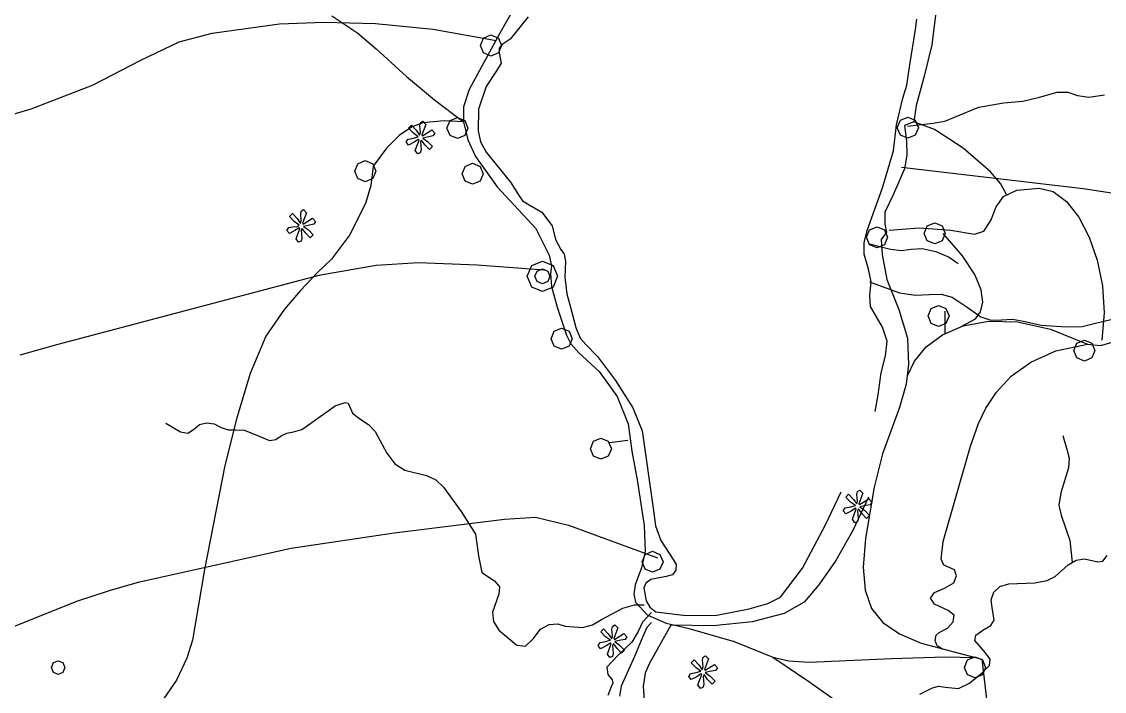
# Model space of a CAD drawing. Extents: x 59 to 518, y 17 to 555.
# Drawn here: x 312.3 to 373.7, y 338.2 to 376.2 of the extents above; entities that cross this region are included whole.
import ezdxf

# ---------------------------------------------------------------- set-up
doc = ezdxf.new("R2010")
doc.units = 0

msp = doc.modelspace()

# ---------------------------------------------------------------- linework, layer by layer
at = {"layer": '1'}
for p, q in [((340.599693, 377.69512), (339.406204, 375.578017)), ((329.877441, 376.574791), (331.342491, 375.587364)), ((341.023702, 376.506177), (340.006292, 375.254167)), ((341.023702, 376.506177), (340.006292, 375.254167)), ((363.010527, 375.802033), (363.091142, 376.377815)), ((363.010527, 375.802033), (363.091142, 376.377815)), ((364.14294, 376.604232), (363.936092, 374.922119)), ((323.08302, 375.59085), (326.892486, 376.108252)), ((326.892486, 376.108252), (329.435155, 376.216211)), ((329.435155, 376.216211), (332.357115, 376.138161)), ((332.357115, 376.138161), (335.623866, 375.809964)), ((335.623866, 375.809964), (339.20091, 375.167485)), ((362.687825, 373.787012), (363.010527, 375.802033)), ((362.687825, 373.787012), (363.010527, 375.802033)), ((319.023533, 374.046716), (321.20471, 375.099046)), ((321.20471, 375.099046), (323.08302, 375.59085)), ((331.342491, 375.587364), (332.398094, 374.703137)), ((339.406204, 375.578017), (337.661364, 372.395967)), ((338.309555, 374.886), (338.484444, 375.308142)), ((338.484444, 375.308142), (338.906454, 375.482899)), ((338.906454, 375.482899), (339.328307, 375.308237)), ((339.328307, 375.308237), (339.503, 374.886)), ((340.006292, 375.254167), (339.546624, 374.950911)), ((340.006292, 375.254167), (339.546624, 374.950911)), ((332.398094, 374.703137), (334.102002, 373.124299)), ((338.484444, 374.464167), (338.309555, 374.886)), ((338.906454, 374.289454), (338.484444, 374.464167)), ((339.32842, 374.464167), (338.906454, 374.289454)), ((339.503, 374.886), (339.32842, 374.464167)), ((339.546624, 374.950911), (339.379033, 374.73699)), ((339.546624, 374.950911), (339.379033, 374.73699)), ((339.379033, 374.73699), (339.380113, 374.471708)), ((339.379033, 374.73699), (339.380113, 374.471708)), ((339.380113, 374.471708), (339.478318, 373.87503)), ((339.380113, 374.471708), (339.478318, 373.87503)), ((363.936092, 374.922119), (363.488804, 373.076328)), ((316.27747, 372.635606), (319.023533, 374.046716)), ((339.478318, 373.87503), (339.223833, 373.454298)), ((339.478318, 373.87503), (339.223833, 373.454298)), ((339.223833, 373.454298), (338.626318, 372.564374)), ((339.223833, 373.454298), (338.626318, 372.564374)), ((362.515229, 372.63294), (362.687825, 373.787012)), ((362.515229, 372.63294), (362.687825, 373.787012)), ((312.787894, 371.284075), (316.27747, 372.635606)), ((334.102002, 373.124299), (335.701894, 371.799562)), ((362.305326, 371.889733), (362.515229, 372.63294)), ((362.305326, 371.889733), (362.515229, 372.63294)), ((363.488804, 373.076328), (363.060961, 371.480635)), ((337.661364, 372.395967), (337.353522, 371.395536)), ((338.626318, 372.564374), (338.205013, 371.263548)), ((338.626318, 372.564374), (338.205013, 371.263548)), ((370.05863, 371.948177), (371.058531, 372.230487)), ((371.058531, 372.230487), (371.67346, 372.236903)), ((371.67346, 372.236903), (372.21163, 372.050835)), ((372.21163, 372.050835), (372.858078, 371.948177)), ((372.858078, 371.948177), (373.753928, 372.0765)), ((335.701894, 371.799562), (337.352844, 370.548837)), ((337.353522, 371.395536), (337.35339, 370.548827)), ((361.944347, 370.373675), (362.305326, 371.889733)), ((361.944347, 370.373675), (362.305326, 371.889733)), ((363.060961, 371.480635), (362.91245, 370.548812)), ((365.23405, 370.819291), (366.619936, 371.383866)), ((366.619936, 371.383866), (368.00582, 371.640203)), ((368.00582, 371.640203), (369.108556, 371.717329)), ((369.108556, 371.717329), (370.05863, 371.948177)), ((309.91373, 370.445566), (312.787894, 371.284075)), ((336.5844, 370.624965), (337.006101, 370.799546)), ((337.006101, 370.799546), (337.428263, 370.625193)), ((338.205013, 371.263548), (338.182744, 370.050966)), ((338.205013, 371.263548), (338.182744, 370.050966)), ((362.157901, 370.639142), (362.580043, 370.813899)), ((362.580043, 370.813899), (363.002005, 370.639237)), ((364.687391, 370.594726), (365.23405, 370.819291)), ((334.388533, 370.245513), (333.703091, 369.786093)), ((334.231806, 370.192393), (334.396553, 370.359962)), ((334.504855, 369.902895), (334.231806, 370.192393)), ((335.039952, 370.49958), (334.388533, 370.245513)), ((334.396553, 370.359962), (334.661488, 370.079152)), ((334.871037, 370.334915), (334.901994, 370.502043)), ((334.906315, 369.95568), (334.871037, 370.334915)), ((334.901994, 370.502043), (335.039312, 370.591384)), ((335.203, 370.409), (334.977223, 369.807868)), ((335.039312, 370.591384), (335.203, 370.409)), ((336.250208, 370.608958), (335.039952, 370.49958)), ((337.352844, 370.548837), (336.250208, 370.608958)), ((336.409555, 370.203), (336.5844, 370.624965)), ((336.5844, 369.781034), (336.409555, 370.203)), ((337.35339, 370.548827), (337.588766, 369.534908)), ((337.428263, 370.625193), (337.603, 370.203)), ((337.603, 370.203), (337.428376, 369.781035)), ((361.75958, 368.915823), (361.944347, 370.373675)), ((361.75958, 368.915823), (361.944347, 370.373675)), ((361.982086, 370.217), (362.157901, 370.639142)), ((362.157901, 369.795167), (361.982086, 370.217)), ((362.91245, 370.548812), (362.397396, 370.343143)), ((362.397396, 370.343143), (362.512754, 369.457893)), ((362.566, 370.306), (364.015384, 370.485652)), ((364.089759, 370.120277), (362.91204, 370.54873)), ((363.002005, 370.639237), (363.178, 370.217)), ((363.178, 370.217), (363.002185, 369.795167)), ((364.015384, 370.485652), (364.687391, 370.594726)), ((333.703091, 369.786093), (332.981252, 369.066993)), ((334.090343, 369.408875), (334.197774, 369.578523)), ((334.197774, 369.578523), (334.434124, 369.616441)), ((334.434124, 369.616441), (334.777905, 369.709441)), ((334.777905, 369.709441), (334.504855, 369.902895)), ((334.782139, 369.556688), (334.541545, 369.394058)), ((334.608925, 368.931215), (334.826236, 369.522116)), ((334.661488, 370.079152), (334.853399, 369.798341)), ((334.826236, 369.522116), (334.782139, 369.556688)), ((334.853399, 369.798341), (334.906315, 369.95568)), ((334.964171, 369.522117), (334.906315, 369.413462)), ((335.156787, 369.248715), (334.964171, 369.522117)), ((334.977223, 369.807868), (335.012501, 369.763418)), ((335.012501, 369.763418), (335.544841, 370.09397)), ((335.374097, 369.709884), (335.030492, 369.635359)), ((335.030492, 369.635359), (335.305305, 369.43216)), ((335.610325, 369.751148), (335.374097, 369.709884)), ((335.544841, 370.09397), (335.717702, 369.906645)), ((335.717702, 369.906645), (335.610325, 369.751148)), ((337.006101, 369.606454), (336.5844, 369.781034)), ((337.428376, 369.781035), (337.006101, 369.606454)), ((337.588766, 369.534908), (338.02382, 368.577581)), ((338.182744, 370.050966), (338.321546, 369.415108)), ((338.182744, 370.050966), (338.321546, 369.415108)), ((362.580043, 369.620454), (362.157901, 369.795167)), ((363.002185, 369.795167), (362.580043, 369.620454)), ((365.729538, 369.062877), (364.089759, 370.120277)), ((332.981252, 369.066993), (332.220644, 368.033887)), ((334.227926, 369.231428), (334.090343, 369.408875)), ((334.541545, 369.394058), (334.227926, 369.231428)), ((334.755327, 368.729074), (334.608925, 368.931215)), ((334.93736, 368.965435), (334.896349, 368.795396)), ((334.906315, 369.413462), (334.93736, 368.965435)), ((335.416078, 368.975313), (335.156787, 369.248715)), ((335.305305, 369.43216), (335.580119, 369.147468)), ((335.580119, 369.147468), (335.416078, 368.975313)), ((338.321546, 369.415108), (338.630109, 368.837858)), ((338.321546, 369.415108), (338.630109, 368.837858)), ((361.133754, 366.803743), (361.75958, 368.915823)), ((361.133754, 366.803743), (361.75958, 368.915823)), ((362.512754, 369.457893), (362.527174, 368.654394)), ((367.277308, 367.718472), (365.729538, 369.062877)), ((331.3514, 368.174833), (331.773101, 368.349546)), ((331.773101, 368.349546), (332.195263, 368.174818)), ((334.896349, 368.795396), (334.755327, 368.729074)), ((338.02382, 368.577581), (339.252386, 366.866321)), ((338.630109, 368.837858), (340.025699, 367.136058)), ((338.630109, 368.837858), (340.025699, 367.136058)), ((362.527174, 368.654394), (362.397396, 367.879703)), ((331.176555, 367.753), (331.3514, 368.174833)), ((331.3514, 367.330858), (331.176555, 367.753)), ((332.220644, 368.033887), (332.086028, 366.94428)), ((332.37, 367.753), (332.195111, 367.330858)), ((332.195263, 368.174818), (332.37, 367.753)), ((337.269555, 367.604), (337.444444, 368.026142)), ((337.444444, 368.026142), (337.866454, 368.200899)), ((337.866454, 368.200899), (338.288307, 368.026237)), ((338.288307, 368.026237), (338.463, 367.604)), ((362.397396, 367.879703), (361.756531, 366.417177)), ((372.54252, 366.759168), (362.22735, 367.954594)), ((367.843543, 367.045498), (367.277308, 367.718472)), ((331.773101, 367.156101), (331.3514, 367.330858)), ((332.195111, 367.330858), (331.773101, 367.156101)), ((337.444444, 367.182034), (337.269555, 367.604)), ((337.866454, 367.007454), (337.444444, 367.182034)), ((338.288287, 367.182035), (337.866454, 367.007454)), ((338.463, 367.604), (338.288287, 367.182035)), ((340.025699, 367.136058), (340.476284, 366.403118)), ((340.025699, 367.136058), (340.476284, 366.403118)), ((332.086028, 366.94428), (331.788442, 365.918434)), ((339.252386, 366.866321), (341.45936, 364.492707)), ((360.273331, 364.378053), (361.133754, 366.803743)), ((360.273331, 364.378053), (361.133754, 366.803743)), ((368.179, 366.429), (367.843543, 367.045498)), ((368.021677, 366.313917), (368.768677, 366.672869)), ((368.768677, 366.672869), (370.044809, 366.796342)), ((370.044809, 366.796342), (370.840315, 366.593479)), ((370.840315, 366.593479), (371.598671, 366.023672)), ((379.315926, 365.713002), (372.54252, 366.759168)), ((331.788442, 365.918434), (330.879957, 364.120578)), ((340.476284, 366.403118), (340.692448, 366.075262)), ((340.476284, 366.403118), (340.692448, 366.075262)), ((340.692448, 366.075262), (340.985605, 365.904868)), ((340.692448, 366.075262), (340.985605, 365.904868)), ((340.985605, 365.904868), (341.803385, 365.421741)), ((340.985605, 365.904868), (341.803385, 365.421741)), ((361.756531, 366.417177), (361.270976, 365.416613)), ((367.596741, 365.736685), (368.021677, 366.313917)), ((371.598671, 366.023672), (372.288253, 365.145096)), ((327.464158, 365.177747), (327.628552, 365.344963)), ((327.628552, 365.344963), (327.893488, 365.064152)), ((328.103037, 365.320621), (328.133861, 365.487132)), ((328.138314, 364.941033), (328.103037, 365.320621)), ((328.133861, 365.487132), (328.271312, 365.576384)), ((328.435, 365.394), (328.209223, 364.793221)), ((328.271312, 365.576384), (328.435, 365.394)), ((341.803385, 365.421741), (342.386485, 364.645458)), ((341.803385, 365.421741), (342.386485, 364.645458)), ((361.270976, 365.416613), (361.282177, 364.736328)), ((367.286799, 364.958372), (367.596741, 365.736685)), ((327.429476, 364.563827), (327.665946, 364.601662)), ((327.737031, 364.888117), (327.464158, 365.177747)), ((327.665946, 364.601662), (327.902417, 364.610922)), ((328.009904, 364.694795), (327.737031, 364.888117)), ((327.893488, 365.064152), (328.085398, 364.783342)), ((327.902417, 364.610922), (328.009904, 364.694795)), ((328.085398, 364.783342), (328.138314, 364.941033)), ((328.209223, 364.793221), (328.244501, 364.749124)), ((328.244501, 364.749124), (328.776841, 365.07897)), ((328.605921, 364.695192), (328.26214, 364.620712)), ((328.26214, 364.620712), (328.537129, 364.417512)), ((328.84227, 364.736351), (328.605921, 364.695192)), ((328.776841, 365.07897), (328.949702, 364.891645)), ((328.949702, 364.891645), (328.84227, 364.736351)), ((342.386485, 364.645458), (342.575971, 363.8839)), ((342.386485, 364.645458), (342.575971, 363.8839)), ((360.412798, 364.425274), (360.833043, 364.599899)), ((360.833043, 364.599899), (361.256505, 364.425237)), ((361.282177, 364.736328), (361.371165, 364.287023)), ((363.509614, 364.222), (363.684239, 364.643657)), ((363.684239, 364.643657), (364.107571, 364.818193)), ((364.107571, 364.818193), (364.527946, 364.643399)), ((364.527946, 364.643399), (364.702, 364.222)), ((366.88992, 364.355184), (367.286799, 364.958372)), ((372.288253, 365.145096), (372.877433, 364.015928)), ((327.321989, 364.394229), (327.429476, 364.563827)), ((327.459925, 364.216782), (327.321989, 364.394229)), ((327.773544, 364.379412), (327.459925, 364.216782)), ((328.014138, 364.542042), (327.773544, 364.379412)), ((327.840924, 363.916216), (328.057882, 364.50747)), ((328.057882, 364.50747), (328.014138, 364.542042)), ((328.195818, 364.507471), (328.138315, 364.399168)), ((328.138315, 364.399168), (328.169712, 363.950788)), ((328.388743, 364.234245), (328.195818, 364.507471)), ((328.648078, 363.961019), (328.388743, 364.234245)), ((328.537129, 364.417512), (328.812119, 364.132821)), ((328.812119, 364.132821), (328.648078, 363.961019)), ((330.879957, 364.120578), (329.846391, 362.765434)), ((341.45936, 364.492707), (342.216332, 362.978851)), ((360.097119, 363.683671), (360.273331, 364.378053)), ((360.097119, 363.683671), (360.273331, 364.378053)), ((360.238614, 364.003), (360.412798, 364.425274)), ((360.412797, 363.581343), (360.238614, 364.003)), ((361.371165, 364.287023), (361.063543, 363.877096)), ((361.256505, 364.425237), (361.431, 364.003)), ((361.431, 364.003), (361.256508, 363.581343)), ((361.525949, 364.406629), (363.226202, 364.544477)), ((363.226202, 364.544477), (365.019849, 364.406629)), ((363.684239, 363.799858), (363.509614, 364.222)), ((364.702, 364.222), (364.527949, 363.799858)), ((365.684471, 362.956661), (364.591229, 364.222832)), ((365.019849, 364.406629), (366.360754, 364.177015)), ((366.360754, 364.177015), (366.88992, 364.355184)), ((372.877433, 364.015928), (373.334586, 362.694342)), ((327.986974, 363.714075), (327.840924, 363.916216)), ((328.128349, 363.780705), (327.986974, 363.714075)), ((328.169712, 363.950788), (328.128349, 363.780705)), ((342.575971, 363.8839), (342.883195, 363.298558)), ((342.575971, 363.8839), (342.883195, 363.298558)), ((360.105321, 363.047861), (360.097119, 363.683671)), ((360.105321, 363.047861), (360.097119, 363.683671)), ((360.409, 363.634), (361.589216, 363.326026)), ((360.833043, 363.406807), (360.412797, 363.581343)), ((361.256508, 363.581343), (360.833043, 363.406807)), ((361.063543, 363.877096), (361.119282, 363.019891)), ((364.107571, 363.625101), (363.684239, 363.799858)), ((364.527949, 363.799858), (364.107571, 363.625101)), ((329.846391, 362.765434), (329.038944, 361.978117)), ((342.216332, 362.978851), (342.339826, 362.356629)), ((342.883195, 363.298558), (343.059407, 363.033094)), ((342.883195, 363.298558), (343.059407, 363.033094)), ((343.059407, 363.033094), (343.136136, 362.636398)), ((343.059407, 363.033094), (343.136136, 362.636398)), ((360.349531, 362.187303), (360.105321, 363.047861)), ((360.349531, 362.187303), (360.105321, 363.047861)), ((361.119282, 363.019891), (361.395153, 361.595686)), ((361.589216, 363.326026), (362.227577, 363.258656)), ((362.227577, 363.258656), (362.76943, 363.326026)), ((362.76943, 363.326026), (363.388024, 363.356508)), ((363.388024, 363.356508), (364.179919, 363.184915)), ((364.179919, 363.184915), (364.933582, 362.87865)), ((364.933582, 362.87865), (365.43748, 362.505114)), ((366.385117, 361.891714), (365.684471, 362.956661)), ((332.388478, 362.3945), (329.14218, 361.824016)), ((334.78732, 362.541917), (332.388478, 362.3945)), ((338.123579, 362.413727), (334.78732, 362.541917)), ((341.92153, 362.131285), (338.123579, 362.413727)), ((340.970507, 361.786), (341.222522, 362.394099)), ((341.222522, 362.394099), (341.83093, 362.64607)), ((341.530808, 362.08586), (341.830668, 362.210038)), ((341.830668, 362.210038), (342.130208, 362.085755)), ((341.83093, 362.64607), (342.439116, 362.394134)), ((342.339826, 362.356629), (342.280625, 361.926957)), ((342.439116, 362.394134), (342.691, 361.786)), ((343.136136, 362.636398), (343.09592, 361.739288)), ((343.136136, 362.636398), (343.09592, 361.739288)), ((360.505767, 361.473109), (360.349531, 362.187303)), ((360.505767, 361.473109), (360.349531, 362.187303)), ((373.334586, 362.694342), (373.628087, 361.238514)), ((329.14218, 361.824016), (314.31038, 357.923356)), ((329.038944, 361.978117), (328.096014, 360.970718)), ((341.222522, 361.177592), (340.970507, 361.786)), ((341.40663, 361.786), (341.530808, 362.08586)), ((341.530808, 361.486316), (341.40663, 361.786)), ((342.254, 361.786), (342.130176, 361.486316)), ((342.130208, 362.085755), (342.254, 361.786)), ((342.280625, 361.926957), (342.33826, 361.208406)), ((342.691, 361.786), (342.439161, 361.177592)), ((343.09592, 361.739288), (343.214145, 360.794949)), ((343.09592, 361.739288), (343.214145, 360.794949)), ((361.395153, 361.595686), (362.061814, 359.905312)), ((366.751619, 361.013942), (366.385117, 361.891714)), ((328.096014, 360.970718), (327.191454, 359.924957)), ((341.83093, 360.925577), (341.222522, 361.177592)), ((341.830668, 361.362315), (341.530808, 361.486316)), ((342.130176, 361.486316), (341.830668, 361.362315)), ((342.439161, 361.177592), (341.83093, 360.925577)), ((342.33826, 361.208406), (342.66524, 360.02796)), ((360.409, 361.478534), (362.102507, 360.849753)), ((360.428906, 360.700703), (360.505767, 361.473109)), ((360.428906, 360.700703), (360.505767, 361.473109)), ((366.84243, 360.309298), (366.751619, 361.013942)), ((373.628087, 361.238514), (373.72631, 359.706619)), ((343.214145, 360.794949), (343.450108, 359.967288)), ((343.214145, 360.794949), (343.450108, 359.967288)), ((360.458671, 360.06482), (360.428906, 360.700703)), ((360.458671, 360.06482), (360.428906, 360.700703)), ((362.102507, 360.849753), (363.007236, 360.71341)), ((363.007236, 360.71341), (363.79601, 360.759927)), ((363.79601, 360.759927), (364.478886, 360.777571)), ((364.478886, 360.777571), (365.104811, 360.593108)), ((365.104811, 360.593108), (365.95218, 360.04132)), ((366.716003, 359.763735), (366.84243, 360.309298)), ((373.529272, 357.85807), (383.693172, 360.79776)), ((327.191454, 359.924957), (326.124519, 358.389929)), ((342.66524, 360.02796), (343.203842, 358.436937)), ((343.450108, 359.967288), (343.728538, 358.881043)), ((343.450108, 359.967288), (343.728538, 358.881043)), ((361.133754, 358.900833), (360.458671, 360.06482)), ((361.133754, 358.900833), (360.458671, 360.06482)), ((362.061814, 359.905312), (362.570253, 358.278176)), ((363.726614, 359.535), (363.901239, 359.956833)), ((363.901239, 359.956833), (364.324571, 360.131546)), ((364.324571, 360.131546), (364.744946, 359.956818)), ((364.702892, 358.551621), (364.702, 359.811)), ((364.744946, 359.956818), (364.919, 359.535)), ((365.95218, 360.04132), (366.733758, 359.489841)), ((366.430788, 359.363205), (366.716003, 359.763735)), ((373.72631, 359.706619), (373.597629, 358.156832)), ((363.901239, 359.112858), (363.726614, 359.535)), ((364.324571, 358.938101), (363.901239, 359.112858)), ((364.744949, 359.112858), (364.324571, 358.938101)), ((364.919, 359.535), (364.744949, 359.112858)), ((365.617809, 358.941052), (366.430788, 359.363205)), ((365.729539, 358.97884), (367.15234, 359.246429)), ((366.733758, 359.489841), (367.29322, 359.305416)), ((367.15234, 359.246429), (368.807395, 359.206093)), ((367.29322, 359.305416), (367.90163, 359.323066)), ((367.90163, 359.323066), (368.529226, 359.361563)), ((368.529226, 359.361563), (369.146536, 359.246072)), ((368.807395, 359.206093), (370.685098, 358.792926)), ((369.146536, 359.246072), (370.15834, 359.015092)), ((372.483278, 358.928474), (373.23738, 359.11775)), ((373.23738, 359.11775), (374.110811, 359.334294)), ((342.322203, 358.241), (342.497048, 358.662833)), ((342.497048, 358.662833), (342.918749, 358.837546)), ((342.918749, 358.837546), (343.341219, 358.662818)), ((343.341219, 358.662818), (343.516, 358.241)), ((343.728538, 358.881043), (343.98063, 358.277248)), ((343.728538, 358.881043), (343.98063, 358.277248)), ((361.403778, 358.10369), (361.133754, 358.900833)), ((361.403778, 358.10369), (361.133754, 358.900833)), ((363.619135, 357.779507), (364.548602, 358.46823)), ((364.548602, 358.46823), (365.729539, 358.97884)), ((370.15834, 359.015092), (371.583955, 358.912434)), ((370.685098, 358.792926), (372.775842, 357.942022)), ((371.583955, 358.912434), (372.483278, 358.928474)), ((314.31038, 357.923356), (312.15527, 357.30776)), ((326.124519, 358.389929), (325.237995, 356.265378)), ((342.497048, 357.819034), (342.322203, 358.241)), ((343.203842, 358.436937), (343.434872, 357.957336)), ((343.516, 358.241), (343.341067, 357.819035)), ((343.434872, 357.957336), (343.896916, 357.448895)), ((343.98063, 358.277248), (344.300653, 357.912008)), ((343.98063, 358.277248), (344.300653, 357.912008)), ((344.300653, 357.912008), (344.964056, 357.235916)), ((344.300653, 357.912008), (344.964056, 357.235916)), ((361.307982, 357.277178), (361.403778, 358.10369)), ((361.307982, 357.277178), (361.403778, 358.10369)), ((362.570253, 358.278176), (362.622993, 356.777287)), ((370.986998, 357.54671), (372.77574, 357.942031)), ((372.009086, 357.572), (372.185033, 357.993965)), ((372.185033, 357.993965), (372.607043, 358.168546)), ((372.607043, 358.168546), (373.029005, 357.994193)), ((372.77574, 357.942031), (373.529272, 357.85807)), ((373.029005, 357.994193), (373.205, 357.572)), ((342.918749, 357.644454), (342.497048, 357.819034)), ((343.341067, 357.819035), (342.918749, 357.644454)), ((343.896916, 357.448895), (345.051692, 356.384127)), ((344.964056, 357.235916), (345.983357, 355.877498)), ((344.964056, 357.235916), (345.983357, 355.877498)), ((361.066335, 356.304086), (361.307982, 357.277178)), ((361.066335, 356.304086), (361.307982, 357.277178)), ((362.950746, 356.977576), (363.619135, 357.779507)), ((369.559825, 356.912731), (370.986998, 357.54671)), ((372.185033, 357.150034), (372.009086, 357.572)), ((373.205, 357.572), (373.029185, 357.150035)), ((362.622993, 356.777287), (362.476988, 355.668531)), ((362.553042, 356.127342), (362.950746, 356.977576)), ((368.450482, 356.11242), (369.559825, 356.912731)), ((372.607043, 356.975454), (372.185033, 357.150034)), ((373.029185, 357.150035), (372.607043, 356.975454)), ((325.237995, 356.265378), (324.481449, 353.751031)), ((345.051692, 356.384127), (346.065308, 354.972709)), ((360.898805, 355.067203), (361.066335, 356.304086)), ((360.898805, 355.067203), (361.066335, 356.304086)), ((367.615231, 355.218105), (368.450482, 356.11242)), ((345.983357, 355.877498), (346.958671, 354.313697)), ((345.983357, 355.877498), (346.958671, 354.313697)), ((362.476988, 355.668531), (362.110585, 354.331306)), ((346.065308, 354.972709), (346.694222, 353.407037)), ((360.733, 354.114), (360.898805, 355.067203)), ((360.733, 354.114), (360.898805, 355.067203)), ((367.010332, 354.30211), (367.615231, 355.218105)), ((328.68816, 353.454001), (330.052567, 354.439526)), ((330.052567, 354.439526), (330.632393, 354.63088)), ((330.632393, 354.63088), (330.80719, 354.586513)), ((330.80719, 354.586513), (330.87114, 354.424138)), ((330.87114, 354.424138), (331.047319, 354.026354)), ((346.958671, 354.313697), (347.490113, 353.021458)), ((346.958671, 354.313697), (347.490113, 353.021458)), ((362.110585, 354.331306), (361.143358, 351.70122)), ((366.592046, 353.436762), (367.010332, 354.30211)), ((324.481449, 353.751031), (323.804444, 351.046617)), ((331.047319, 354.026354), (331.462219, 353.696667)), ((331.462219, 353.696667), (331.945381, 353.366913)), ((320.442, 353.454), (321.275832, 352.953851)), ((321.275832, 352.953851), (321.687241, 352.891332)), ((321.687241, 352.891332), (322.01891, 353.090287)), ((322.01891, 353.090287), (322.350217, 353.365177)), ((322.350217, 353.365177), (322.761197, 353.469346)), ((322.761197, 353.469346), (323.194996, 353.414236)), ((323.194996, 353.414236), (323.59476, 353.21129)), ((323.59476, 353.21129), (323.98126, 353.069435)), ((323.98126, 353.069435), (324.413203, 353.07525)), ((324.413203, 353.07525), (324.890654, 353.058246)), ((324.890654, 353.058246), (325.41368, 352.84793)), ((327.306885, 352.891184), (327.70307, 352.953719)), ((327.70307, 352.953719), (328.167321, 353.084451)), ((328.167321, 353.084451), (328.68816, 353.454001)), ((331.945381, 353.366913), (332.32635, 352.968928)), ((332.32635, 352.968928), (332.99354, 351.741045)), ((346.694222, 353.407037), (346.91237, 351.854865)), ((347.490113, 353.021458), (348.127581, 348.626918)), ((347.490113, 353.021458), (348.127581, 348.626918)), ((366.14036, 352.147311), (366.592046, 353.436762)), ((325.41368, 352.84793), (326.338486, 352.468518)), ((326.338486, 352.468518), (326.692806, 352.523386)), ((326.692806, 352.523386), (326.99024, 352.726222)), ((326.99024, 352.726222), (327.306885, 352.891184)), ((344.553555, 351.999), (344.7284, 352.420965)), ((344.7284, 352.420965), (345.150101, 352.595546)), ((345.150101, 352.595546), (345.572263, 352.421193)), ((345.572263, 352.421193), (345.747, 351.999)), ((345.6443, 352.3451), (346.68464, 352.493619)), ((371.392, 352.754), (371.622275, 351.907202)), ((332.99354, 351.741045), (333.452085, 351.144154)), ((344.7284, 351.577034), (344.553555, 351.999)), ((345.747, 351.999), (345.572111, 351.577035)), ((346.91237, 351.854865), (347.207513, 350.225697)), ((361.143358, 351.70122), (360.668641, 349.825443)), ((364.58532, 346.730771), (366.14036, 352.147311)), ((371.622275, 351.907202), (371.737578, 351.45488)), ((333.452085, 351.144154), (334.02427, 350.785948)), ((345.150101, 351.402454), (344.7284, 351.577034)), ((345.572111, 351.577035), (345.150101, 351.402454)), ((371.737578, 351.45488), (371.699622, 350.90615)), ((323.804444, 351.046617), (322.649542, 345.151011)), ((334.02427, 350.785948), (335.251977, 350.482471)), ((335.251977, 350.482471), (335.780585, 350.239849)), ((371.699622, 350.90615), (371.263237, 349.494909)), ((335.780585, 350.239849), (336.2069, 349.815458)), ((347.207513, 350.225697), (347.609778, 347.649625)), ((336.2069, 349.815458), (337.207552, 348.436495)), ((357.923135, 347.711815), (358.787086, 349.550135)), ((357.923135, 347.711815), (358.787086, 349.550135)), ((359.057804, 349.256041), (359.220434, 349.42361)), ((359.32909, 348.966411), (359.057804, 349.256041)), ((359.220434, 349.42361), (359.484752, 349.1428)), ((360.344217, 349.250933), (359.45729, 347.353471)), ((359.693862, 349.398562), (359.725347, 349.565382)), ((359.728434, 349.01968), (359.693862, 349.398562)), ((359.725347, 349.565382), (359.863195, 349.654678)), ((360.029, 349.473), (359.800753, 348.871515)), ((359.863195, 349.654678), (360.029, 349.473)), ((360.668641, 349.825443), (360.178775, 346.898646)), ((371.263237, 349.494909), (371.150348, 348.798797)), ((348.127581, 348.626918), (348.252729, 347.617799)), ((348.127581, 348.626918), (348.252729, 347.617799)), ((358.912813, 348.472523), (359.020245, 348.642071)), ((359.020245, 348.642071), (359.256595, 348.680088)), ((359.256595, 348.680088), (359.600375, 348.773089)), ((359.600375, 348.773089), (359.32909, 348.966411)), ((359.607431, 348.620336), (359.365514, 348.45753)), ((359.484752, 349.1428), (359.676575, 348.861989)), ((359.652234, 348.585764), (359.607431, 348.620336)), ((359.676575, 348.861989), (359.728434, 349.01968)), ((359.800753, 348.871515), (359.835325, 348.827418)), ((359.835325, 348.827418), (360.367665, 349.157264)), ((360.198333, 348.773663), (359.856139, 348.699006)), ((359.856139, 348.699006), (360.130953, 348.495718)), ((360.433591, 348.814844), (360.198333, 348.773663)), ((360.367665, 349.157264), (360.540526, 348.970292)), ((360.540526, 348.970292), (360.433591, 348.814844)), ((371.150348, 348.798797), (371.288284, 348.23739)), ((333.419485, 347.231251), (339.68035, 348.001187)), ((337.207552, 348.436495), (338.02617, 347.147758)), ((339.68035, 348.001187), (341.442115, 348.112311)), ((341.442115, 348.112311), (343.30654, 347.659346)), ((359.051102, 348.294723), (358.912813, 348.472523)), ((359.365514, 348.45753), (359.051102, 348.294723)), ((359.434571, 347.994157), (359.652234, 348.585764)), ((359.763006, 348.029082), (359.720673, 347.859175)), ((359.786995, 348.585764), (359.728434, 348.477814)), ((359.728434, 348.477814), (359.763006, 348.029082)), ((359.979744, 348.312362), (359.786995, 348.585764)), ((360.239961, 348.03896), (359.979744, 348.312362)), ((360.130953, 348.495718), (360.405766, 348.211468)), ((360.405766, 348.211468), (360.239961, 348.03896)), ((371.288284, 348.23739), (371.789051, 346.787875)), ((343.30654, 347.659346), (348.37065, 345.811146)), ((347.609778, 347.649625), (347.656245, 346.170745)), ((348.252729, 347.617799), (348.55303, 346.784368)), ((348.252729, 347.617799), (348.55303, 346.784368)), ((356.603437, 345.227472), (357.923135, 347.711815)), ((356.603437, 345.227472), (357.923135, 347.711815)), ((359.579915, 347.792721), (359.434571, 347.994157)), ((359.720673, 347.859175), (359.579915, 347.792721)), ((327.56815, 346.358657), (333.419485, 347.231251)), ((338.02617, 347.147758), (338.207895, 345.920226)), ((348.55303, 346.784368), (349.261759, 345.721098)), ((348.55303, 346.784368), (349.261759, 345.721098)), ((359.45729, 347.353471), (358.484112, 345.658119)), ((360.178775, 346.898646), (360.043573, 345.268895)), ((371.789051, 346.787875), (371.903527, 345.56934)), ((318.94663, 344.443077), (327.56815, 346.358657)), ((347.656245, 346.170745), (347.452682, 345.230885)), ((347.659621, 346.004142), (348.081454, 346.178899)), ((348.081454, 346.178899), (348.503307, 346.004237)), ((364.470623, 345.728352), (364.58532, 346.730771)), ((338.207895, 345.920226), (338.389883, 344.965478)), ((347.484908, 345.582), (347.659621, 346.004142)), ((347.659621, 345.160343), (347.484908, 345.582)), ((348.503307, 346.004237), (348.678, 345.582)), ((348.678, 345.582), (348.50342, 345.160343)), ((349.261759, 345.721098), (349.417373, 345.435575)), ((349.261759, 345.721098), (349.417373, 345.435575)), ((358.484112, 345.658119), (357.530381, 344.27081)), ((364.622577, 345.390623), (364.470623, 345.728352)), ((371.689151, 345.414346), (372.144685, 345.671409)), ((372.144685, 345.671409), (372.614573, 345.753979)), ((372.614573, 345.753979), (373.363563, 345.581118)), ((373.363563, 345.581118), (373.644809, 345.626582)), ((373.644809, 345.626582), (373.900093, 345.944831)), ((322.649542, 345.151011), (321.956594, 341.141347)), ((338.389883, 344.965478), (339.102361, 344.495138)), ((347.452682, 345.230885), (347.104855, 344.271877)), ((348.081454, 344.985807), (347.659621, 345.160343)), ((348.50342, 345.160343), (348.081454, 344.985807)), ((349.407324, 345.112514), (349.221129, 344.848124)), ((349.407324, 345.112514), (349.221129, 344.848124)), ((349.417373, 345.435575), (349.407324, 345.112514)), ((349.417373, 345.435575), (349.407324, 345.112514)), ((355.342215, 343.564925), (356.603437, 345.227472)), ((355.342215, 343.564925), (356.603437, 345.227472)), ((360.043573, 345.268895), (360.153177, 343.966106)), ((364.923986, 345.261451), (364.622577, 345.390623)), ((365.231487, 345.119), (364.923986, 345.261451)), ((365.34723, 344.78357), (365.231487, 345.119)), ((370.945233, 344.752449), (371.689151, 345.414346)), ((317.30445, 343.964006), (318.94663, 344.443077)), ((339.102361, 344.495138), (339.396009, 344.163495)), ((347.703865, 344.375474), (347.596294, 344.112435)), ((347.703865, 344.375474), (347.596294, 344.112435)), ((347.987482, 344.572368), (347.703865, 344.375474)), ((347.987482, 344.572368), (347.703865, 344.375474)), ((348.848304, 344.738614), (347.987482, 344.572368)), ((348.848304, 344.738614), (347.987482, 344.572368)), ((349.221129, 344.848124), (348.848304, 344.738614)), ((349.221129, 344.848124), (348.848304, 344.738614)), ((364.671398, 344.085291), (365.188205, 344.393039)), ((365.188205, 344.393039), (365.34723, 344.78357)), ((367.803153, 344.188661), (368.321983, 344.323472)), ((368.321983, 344.323472), (369.793151, 344.394953)), ((369.793151, 344.394953), (370.487328, 344.524538)), ((370.487328, 344.524538), (370.945233, 344.752449)), ((315.38817, 343.34841), (317.30445, 343.964006)), ((339.36002, 343.752278), (338.996219, 342.721685)), ((339.396009, 344.163495), (339.36002, 343.752278)), ((347.104855, 344.271877), (347.01792, 343.736648)), ((347.01792, 343.736648), (347.122295, 343.280793)), ((347.596294, 344.112435), (347.727704, 343.369664)), ((347.596294, 344.112435), (347.727704, 343.369664)), ((357.530381, 344.27081), (356.701797, 343.297473)), ((360.153177, 343.966106), (360.52237, 342.937565)), ((363.866671, 343.520543), (364.090987, 343.830219)), ((364.090987, 343.830219), (364.671398, 344.085291)), ((367.321513, 343.418448), (367.468042, 343.852734)), ((367.468042, 343.852734), (367.803153, 344.188661)), ((310.94, 341.569), (315.38817, 343.34841)), ((346.393785, 342.948876), (347.056873, 343.132645)), ((347.056873, 343.132645), (347.60619, 343.145857)), ((347.122295, 343.280793), (347.784655, 342.57837)), ((347.727704, 343.369664), (347.933538, 343.002081)), ((347.727704, 343.369664), (347.933538, 343.002081)), ((353.572026, 342.909641), (354.636888, 343.219026)), ((353.572026, 342.909641), (354.636888, 343.219026)), ((354.636888, 343.219026), (355.342215, 343.564925)), ((354.636888, 343.219026), (355.342215, 343.564925)), ((356.701797, 343.297473), (355.557257, 342.644521)), ((364.096577, 343.178388), (363.866671, 343.520543)), ((364.878831, 342.825881), (364.096577, 343.178388)), ((367.368427, 342.988562), (367.321513, 343.418448)), ((338.996219, 342.721685), (339.053038, 342.183784)), ((345.18085, 342.297076), (346.393785, 342.948876)), ((348.028, 342.697), (347.513551, 342.156518)), ((347.784655, 342.57837), (348.851298, 342.106927)), ((347.933538, 343.002081), (348.269745, 342.744365)), ((347.933538, 343.002081), (348.269745, 342.744365)), ((348.269745, 342.744365), (349.97732, 342.52873)), ((348.269745, 342.744365), (349.97732, 342.52873)), ((349.97732, 342.52873), (351.742835, 342.547515)), ((349.97732, 342.52873), (351.742835, 342.547515)), ((351.742835, 342.547515), (353.572026, 342.909641)), ((351.742835, 342.547515), (353.572026, 342.909641)), ((355.557257, 342.644521), (353.749673, 342.177803)), ((360.52237, 342.937565), (361.165935, 342.130558)), ((365.212548, 342.552724), (364.878831, 342.825881)), ((365.160965, 342.173371), (365.212548, 342.552724)), ((367.481448, 342.273486), (367.368427, 342.988562)), ((339.053038, 342.183784), (339.36002, 341.691358)), ((341.721078, 341.763209), (342.209802, 342.024777)), ((342.209802, 342.024777), (342.698593, 342.058869)), ((342.698593, 342.058869), (343.11922, 341.933716)), ((343.11922, 341.933716), (344.104792, 341.842744)), ((344.104792, 341.842744), (344.671297, 342.00173)), ((344.671297, 342.00173), (345.18085, 342.297076)), ((345.780036, 341.750562), (345.810993, 341.91769)), ((345.810993, 341.91769), (345.948311, 342.007031)), ((345.948311, 342.007031), (346.112, 341.825)), ((347.513551, 342.156518), (347.262296, 341.62804)), ((347.768189, 341.856534), (347.541557, 341.341905)), ((348.020584, 342.140282), (347.768189, 341.856534)), ((349.122558, 341.980092), (347.891018, 339.790052)), ((348.851298, 342.106927), (350.081585, 341.808787)), ((351.523386, 341.941602), (349.122737, 341.980203)), ((353.749673, 342.177803), (351.523386, 341.941602)), ((361.165935, 342.130558), (362.098655, 341.492372)), ((364.840433, 341.806654), (365.160965, 342.173371)), ((366.842789, 341.701282), (367.29436, 341.969492)), ((367.29436, 341.969492), (367.481448, 342.273486)), ((339.36002, 341.691358), (340.375444, 340.857172)), ((341.30065, 341.205937), (341.721078, 341.763209)), ((345.141158, 341.608041), (345.305552, 341.775963)), ((345.414031, 341.318543), (345.141158, 341.608041)), ((345.305552, 341.775963), (345.570222, 341.4948)), ((345.686904, 341.125089), (345.414031, 341.318543)), ((345.570222, 341.4948), (345.762398, 341.213636)), ((345.762398, 341.213636), (345.815314, 341.37168)), ((345.815314, 341.37168), (345.780036, 341.750562)), ((346.112, 341.825), (345.88587, 341.223515)), ((345.921853, 341.179418), (346.454193, 341.509617)), ((346.454193, 341.509617), (346.627054, 341.322292)), ((346.627054, 341.322292), (346.519568, 341.166993)), ((347.262296, 341.62804), (346.915264, 341.027795)), ((347.541557, 341.341905), (347.062794, 340.201422)), ((350.081585, 341.808787), (352.724366, 341.064516)), ((362.098655, 341.492372), (363.335315, 340.970293)), ((364.14188, 341.1187), (364.195623, 341.411494)), ((364.195623, 341.411494), (364.367304, 341.571401)), ((364.367304, 341.571401), (364.840433, 341.806654)), ((366.378578, 341.111171), (366.436869, 341.426367)), ((366.436869, 341.426367), (366.842789, 341.701282)), ((321.956594, 341.141347), (321.635947, 340.115975)), ((340.375444, 340.857172), (340.877717, 340.787129)), ((340.877717, 340.787129), (341.30065, 341.205937)), ((344.999342, 340.824523), (345.106773, 340.99422)), ((345.136572, 340.647076), (344.999342, 340.824523)), ((345.106773, 340.99422), (345.343123, 341.032221)), ((345.450675, 340.809706), (345.136572, 340.647076)), ((345.343123, 341.032221), (345.686904, 341.125089)), ((345.691489, 340.972336), (345.450675, 340.809706)), ((345.518276, 340.34651), (345.735234, 340.938117)), ((345.735234, 340.938117), (345.691489, 340.972336)), ((345.872817, 340.938117), (345.815315, 340.829814)), ((345.815315, 340.829814), (345.846712, 340.381082)), ((346.065875, 340.664538), (345.872817, 340.938117)), ((345.88587, 341.223515), (345.921853, 341.179418)), ((346.283097, 341.125795), (345.939139, 341.051006)), ((345.939139, 341.051006), (346.214129, 340.847983)), ((346.325077, 340.39096), (346.065875, 340.664538)), ((346.915264, 341.027795), (346.11348, 340.27201)), ((346.214129, 340.847983), (346.489118, 340.563468)), ((346.519568, 341.166993), (346.283097, 341.125795)), ((352.724366, 341.064516), (354.905455, 340.166257)), ((363.335315, 340.970293), (366.779585, 340.063596)), ((364.252707, 340.808311), (364.14188, 341.1187)), ((364.574737, 340.59562), (364.252707, 340.808311)), ((366.984605, 340.413642), (366.378578, 341.111171)), ((321.635947, 340.115975), (321.045856, 338.864218)), ((346.11348, 340.27201), (345.479343, 339.598036)), ((345.664326, 340.144369), (345.518276, 340.34651)), ((345.805393, 340.210999), (345.664326, 340.144369)), ((345.846712, 340.381082), (345.805393, 340.210999)), ((347.062794, 340.201422), (346.309968, 338.513382)), ((346.489118, 340.563468), (346.325077, 340.39096)), ((350.282306, 339.852976), (350.4467, 340.020192)), ((350.4467, 340.020192), (350.711371, 339.739205)), ((350.921185, 339.995144), (350.952141, 340.16214)), ((350.952141, 340.16214), (351.08946, 340.251613)), ((351.253, 340.07), (351.027, 339.469)), ((351.08946, 340.251613), (351.253, 340.07)), ((354.905455, 340.166257), (357.02291, 338.755062)), ((354.905467, 340.166291), (355.827847, 339.951538)), ((356.985437, 339.886539), (361.652676, 340.096221)), ((361.652676, 340.096221), (364.701067, 340.194761)), ((364.701067, 340.194761), (366.423637, 340.143713)), ((365.797086, 339.587), (365.973033, 340.008833)), ((365.973033, 340.008833), (366.395043, 340.183546)), ((366.395043, 340.183546), (366.817005, 340.008818)), ((366.779585, 340.063596), (367.145944, 336.975785)), ((366.817005, 340.008818), (366.993, 339.587)), ((367.251569, 340.047754), (366.984605, 340.413642)), ((367.218232, 339.704255), (367.251569, 340.047754)), ((313.961109, 339.574585), (314.066104, 339.856939)), ((314.06218, 339.300169), (313.961109, 339.574585)), ((314.066104, 339.856939), (314.334347, 339.96652)), ((314.334347, 339.96652), (314.599768, 339.856939)), ((314.701941, 339.574585), (314.598993, 339.300198)), ((314.599768, 339.856939), (314.701941, 339.574585)), ((345.479343, 339.598036), (345.539073, 339.187354)), ((347.891018, 339.790052), (347.669711, 339.265252)), ((350.555179, 339.563214), (350.282306, 339.852976)), ((350.828052, 339.370024), (350.555179, 339.563214)), ((350.711371, 339.739205), (350.903546, 339.458218)), ((350.903546, 339.458218), (350.95611, 339.616262)), ((350.95611, 339.616262), (350.921185, 339.995144)), ((351.027, 339.469), (351.063, 339.424)), ((351.063, 339.424), (351.59534, 339.753846)), ((351.660769, 339.41158), (351.42442, 339.370421)), ((351.59534, 339.753846), (351.768201, 339.566874)), ((351.768201, 339.566874), (351.660769, 339.41158)), ((355.827847, 339.951538), (356.985437, 339.886539)), ((365.973033, 339.164858), (365.797086, 339.587)), ((366.993, 339.587), (366.817185, 339.164858)), ((366.842789, 339.316862), (367.218232, 339.704255)), ((314.322, 339.189), (314.06218, 339.300169)), ((314.328, 339.189), (314.322, 339.189)), ((314.598993, 339.300198), (314.328, 339.189)), ((321.045856, 338.864218), (320.167038, 337.583423)), ((345.539073, 339.187354), (345.790226, 338.872385)), ((345.790226, 338.872385), (345.830575, 338.698424)), ((347.669711, 339.265252), (347.557511, 338.51582)), ((350.140137, 339.069458), (350.247624, 339.238956)), ((350.27772, 338.891658), (350.140137, 339.069458)), ((350.247624, 339.238956), (350.484095, 339.276891)), ((350.591691, 339.054464), (350.27772, 338.891658)), ((350.484095, 339.276891), (350.828052, 339.370024)), ((350.832638, 339.217271), (350.591691, 339.054464)), ((350.659424, 338.591092), (350.876382, 339.182346)), ((350.876382, 339.182346), (350.832638, 339.217271)), ((351.013965, 339.182347), (350.95611, 339.074397)), ((350.95611, 339.074397), (350.987859, 338.625665)), ((351.207022, 338.909121), (351.013965, 339.182347)), ((351.42442, 339.370421), (351.080639, 339.295941)), ((351.080639, 339.295941), (351.355452, 339.092609)), ((351.466225, 338.635895), (351.207022, 338.909121)), ((351.355452, 339.092609), (351.630266, 338.80805)), ((351.630266, 338.80805), (351.466225, 338.635895)), ((366.395043, 338.990101), (365.973033, 339.164858)), ((366.07938, 338.69668), (366.842789, 339.316862)), ((366.817185, 339.164858), (366.395043, 338.990101)), ((345.730364, 338.48555), (345.541198, 337.990951)), ((345.830575, 338.698424), (345.730364, 338.48555)), ((346.309968, 338.513382), (346.204311, 337.957185)), ((347.557511, 338.51582), (347.612065, 337.702094)), ((350.805826, 338.389304), (350.659424, 338.591092)), ((350.946717, 338.455758), (350.805826, 338.389304)), ((350.987859, 338.625665), (350.946717, 338.455758)), ((357.02291, 338.755062), (359.218155, 337.189877)), ((363.26599, 338.076851), (363.981422, 338.428834)), ((363.981422, 338.428834), (364.339136, 338.52641)), ((364.339136, 338.52641), (364.69685, 338.458556)), ((364.69685, 338.458556), (365.459288, 338.380901)), ((365.459288, 338.380901), (366.07938, 338.69668))]:
    msp.add_line(p, q, dxfattribs=at)

doc.saveas('drawing.dxf')
